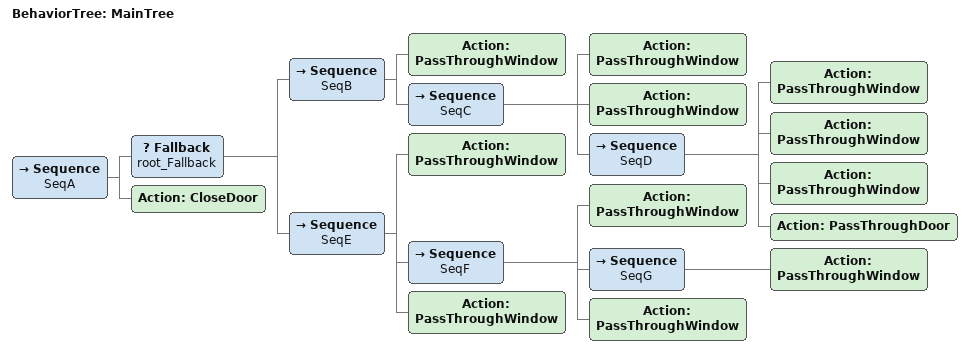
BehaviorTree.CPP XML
<?xml version="1.0"?>
<root main_tree_to_execute="MainTree">
    <BehaviorTree ID="MainTree">
        <Sequence name="SeqA">
            <Fallback name="root_Fallback">
                <Sequence name="SeqB">
                    <Action ID="PassThroughWindow"/>
                    <Sequence name="SeqC">
                        <Action ID="PassThroughWindow"/>
                        <Action ID="PassThroughWindow"/>
                        <Sequence name="SeqD">
                            <Action ID="PassThroughWindow"/>
                            <Action ID="PassThroughWindow"/>
                            <Action ID="PassThroughWindow"/>
                            <Action ID="PassThroughDoor"/>
                        </Sequence>
                    </Sequence>
                </Sequence>
                <Sequence name="SeqE">
                    <Action ID="PassThroughWindow"/>
                    <Sequence name="SeqF">
                        <Action ID="PassThroughWindow"/>
                        <Sequence name="SeqG">
                            <Action ID="PassThroughWindow"/>
                        </Sequence>
                        <Action ID="PassThroughWindow"/>
                    </Sequence>
                    <Action ID="PassThroughWindow"/>
                </Sequence>
            </Fallback>
            <Action ID="CloseDoor"/>
        </Sequence>
    </BehaviorTree>
</root>
